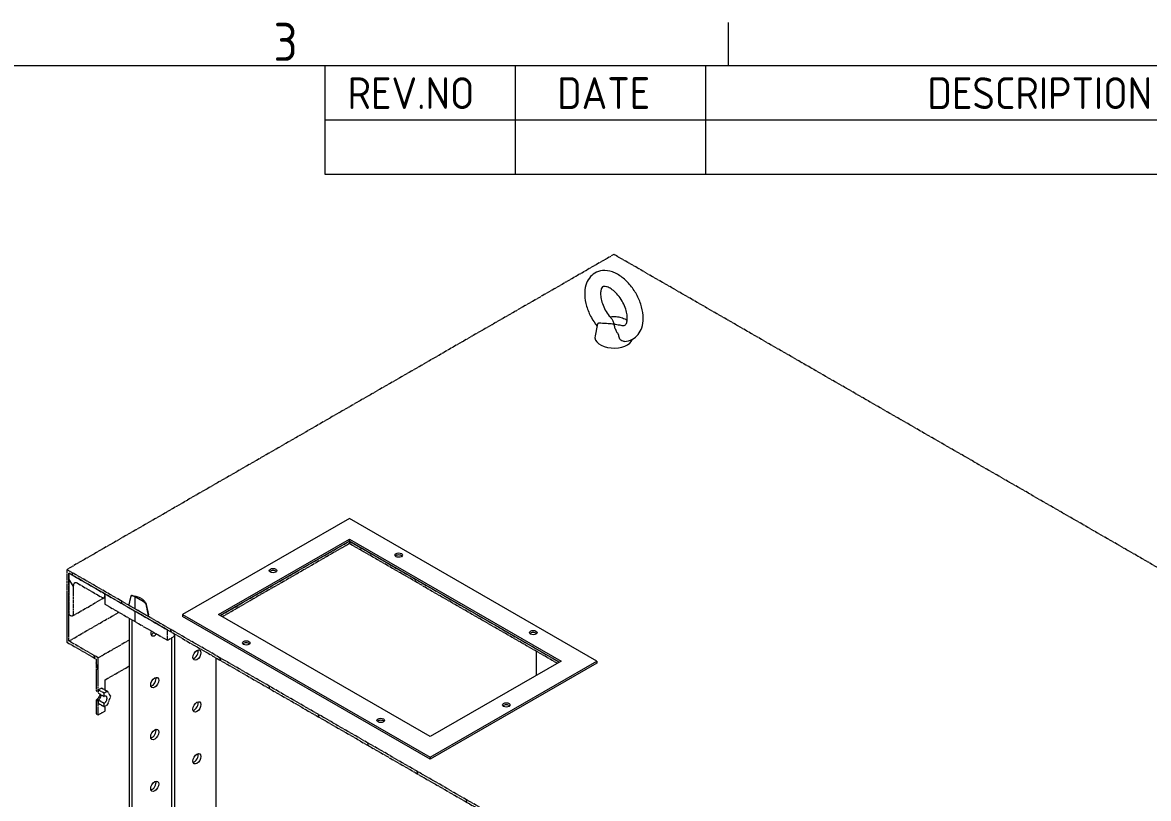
# Model space of a CAD drawing. Header units: millimetres. Extents: x 0 to 8410, y 0 to 5940.
# Drawn here: x 6452 to 7339, y 5162 to 5774 of the extents above; entities that cross this region are included whole.
import ezdxf

# ---------------------------------------------------------------- set-up
doc = ezdxf.new("R2010")
doc.units = ezdxf.units.MM
doc.header["$LTSCALE"] = 10
doc.linetypes.add('DOUBLE_DASH_CHAIN', pattern=[1.2403, 0.6614, -0.0827, 0.1654, -0.0827, 0.1654, -0.0827])
doc.layers.get('0').update_dxf_attribs({"color": 3, "lineweight": 5, "true_color": 0x00ff00})
for name, color, linetype, lineweight, true_color in [('가시적인 것(ISO)', 3, 'Continuous', 5, 0x00ff00), ('기호(ISO)', 5, 'Continuous', 5, 0x0000ff), ('참조(ISO)', 6, 'DOUBLE_DASH_CHAIN', 5, 0xff00ff)]:
    doc.layers.add(name, color=color, linetype=linetype, lineweight=lineweight, true_color=true_color)
doc.layers.add('경계(ISO)', color=7, linetype='Continuous', lineweight=5)
doc.layers.add('해치(ISO)', color=7, linetype='Continuous', lineweight=5)
doc.styles.add('ISO ProportionalPSTEK', font='isocp.shx')
doc.styles.add('문자 텍스트_PSTEK_POSCO', font='isocp.shx')
pattern_1 = [(105, (0, 0), (-30.66814, -8.2175), [])]
pattern_2 = [(90.00002, (0, 0), (-31.75, -1e-05), [])]

# ---------------------------------------------------------------- blocks, each defined once
blk = doc.blocks.new('경계 Default Border')
at = {"layer": '경계(ISO)'}
blk.add_line((700.833, 574), (700.833, 577.4), dxfattribs=at)
at = {"layer": '경계(ISO)', "flags": 128}
blk.add_lwpolyline([(20, 20), (20, 574), (821, 574), (821, 20), (20, 20)], dxfattribs=at)
at = {"layer": '경계(ISO)', "color": 2, "true_color": 0xffff00, "insert": (664.96, 574.371), "char_height": 3, "attachment_point": 7, "style": '문자 텍스트_PSTEK_POSCO'}
blk.add_mtext('3', dxfattribs=at)
blk = doc.blocks.new('리비전 내역')
at = {"layer": '기호(ISO)'}
for p, q in [((669, 574), (821, 574)), ((669, 574), (669, 569.72)), ((684, 574), (684, 569.72)), ((699, 574), (699, 569.72)), ((669, 569.72), (821, 569.72)), ((669, 569.72), (669, 565.44)), ((684, 569.72), (684, 565.44)), ((699, 569.72), (699, 565.44)), ((669, 565.44), (821, 565.44))]:
    blk.add_line(p, q, dxfattribs=at)
at = {"layer": '기호(ISO)', "color": 2, "true_color": 0xffff00, "char_height": 2.5, "attachment_point": 7, "style": 'ISO ProportionalPSTEK'}
for s, insert in [('REV.NO', (670.787, 570.583)), ('DATE', (687.314, 570.583)), ('DESCRIPTION OF REVISION', (716.507, 570.583))]:
    blk.add_mtext(s, dxfattribs=dict(at, insert=insert))

msp = doc.modelspace()

# ---------------------------------------------------------------- hatches: boundary and pattern name
at = {"layer": '해치(ISO)'}
h = msp.add_hatch(dxfattribs=at)
h.set_pattern_fill('ANSI31', color=256, scale=254, angle=60, style=0)
h.set_pattern_definition(pattern_1)
h.paths.add_polyline_path([(6509.78, 4601.9), (6509.78, 4593.32), (6511.4, 4592.38), (6511.4, 4593.71), (6511.4, 4594.02), (6511.4, 4600.97)])
h.paths.add_polyline_path([(6509.78, 4585.96), (6509.78, 4577.38), (6511.4, 4576.44), (6511.4, 4583.39), (6511.4, 4585.02)])
h.paths.add_polyline_path([(6511.4, 3946.93), (6509.78, 3947.86), (6509.78, 3939.28), (6511.4, 3938.34), (6511.4, 3939.67), (6511.4, 3939.98)])
h.paths.add_polyline_path([(6509.78, 3923.34), (6511.4, 3922.4), (6511.4, 3929.35), (6511.4, 3930.99), (6509.78, 3931.92)])
h.paths.add_polyline_path([(7381.14, 4100.11), (7381.14, 4093.17), (7381.14, 4091.53), (7382.77, 4090.59), (7382.77, 4099.18)])
h.paths.add_polyline_path([(7381.14, 4084.17), (7381.14, 4082.54), (7381.14, 4075.59), (7382.77, 4074.65), (7382.77, 4083.24)])
h.paths.add_polyline_path([(7381.14, 4727.42), (7382.77, 4726.48), (7382.77, 4737.27), (7381.14, 4738.21), (7381.14, 4737.94), (7381.14, 4736.57)])
h.paths.add_polyline_path([(6509.78, 5229.21), (6511.4, 5228.27), (6511.4, 5237.43), (6511.4, 5239.06), (6509.78, 5240)])
h.paths.add_polyline_path([(6511.4, 5273.23), (6488.28, 5286.55), (6488.28, 5307.32), (6488.28, 5340.02), (6498.55, 5334.1), (6498.56, 5334.1), (6516.56, 5323.73), (6517.98, 5322.91), (6517.99, 5322.91), (6518.08, 5322.86), (6518.09, 5322.85), (6518.87, 5322.4), (6518.96, 5322.35), (6534.7, 5313.28), (6536.11, 5312.47), (6538.23, 5311.25), (6557.83, 5299.97), (6566.06, 5295.23), (7326.48, 4857.33), (7335.14, 4852.34), (7337.26, 4851.12), (7366.25, 4834.43), (7368.37, 4833.21), (7370.49, 4831.98), (7372.62, 4830.76), (7374.74, 4829.54), (7375.98, 4828.82), (7377.4, 4828.01), (7381.65, 4825.56), (7399.49, 4815.29), (7401.1, 4814.36), (7401.61, 4814.07), (7403.36, 4813.06), (7404.27, 4812.54), (7404.27, 4808.84), (7404.27, 4801.48), (7404.27, 4796.6), (7404.27, 4792.3), (7404.27, 4792.17), (7404.27, 4792.16), (7404.27, 4786.36), (7404.27, 4785.7), (7404.27, 4781.94), (7404.27, 4781.46), (7404.27, 4779.83), (7404.27, 4759.07), (7381.14, 4772.38), (7381.14, 4747.2), (7381.14, 4745.57), (7382.77, 4744.63), (7382.77, 4769.57), (7405.89, 4756.25), (7405.89, 4813.48), (7357.19, 4841.53), (7341.46, 4850.59), (6551.09, 5305.73), (6538.23, 5313.13), (6536.34, 5314.22), (6536.11, 5314.36), (6535.36, 5314.79), (6486.65, 5342.83), (6486.65, 5285.61), (6509.78, 5272.29), (6509.78, 5247.35), (6511.4, 5246.42), (6511.4, 5247.74), (6511.4, 5248.05)])
h.paths.add_polyline_path([(6486.65, 3625.99), (6684.64, 3511.97), (7207.9, 3210.65), (7405.89, 3096.63), (7405.89, 3284.67), (7382.77, 3297.98), (7382.77, 3316.54), (7381.14, 3317.48), (7381.14, 3297.04), (7404.27, 3283.72), (7404.27, 3135.09), (7404.27, 3134.96), (7404.27, 3107.29), (7404.27, 3107.28), (7404.27, 3104.68), (7404.27, 3099.45), (7399.74, 3102.05), (7373.44, 3117.2), (7368.91, 3119.81), (6693.37, 3508.82), (6523.64, 3606.57), (6519.11, 3609.18), (6492.81, 3624.32), (6488.28, 3626.93), (6488.28, 3632.16), (6488.28, 3662.57), (6488.28, 3680.4), (6511.4, 3667.08), (6511.4, 3687.52), (6509.78, 3688.46), (6509.78, 3669.9), (6486.65, 3683.21)])
h = msp.add_hatch(dxfattribs=at)
h.set_pattern_fill('ANSI31', color=256, scale=254, angle=74.99998, style=0)
h.set_pattern_definition([(119.99998, (0, 0), (-27.49631, -15.87499), [])])
edge = h.paths.add_edge_path()
edge.add_line((7404.27, 4779.83), (7404.27, 4781.46))
edge.add_line((7404.27, 4781.46), (7404.27, 4781.94))
edge.add_line((7404.27, 4781.94), (7404.27, 4785.7))
edge.add_line((7404.27, 4785.7), (7404.27, 4786.36))
edge.add_line((7404.27, 4786.36), (7404.27, 4792.16))
edge.add_line((7404.27, 4792.16), (7404.27, 4792.17))
edge.add_line((7404.27, 4792.17), (7404.27, 4792.3))
edge.add_line((7404.27, 4792.3), (7404.27, 4796.6))
edge.add_line((7404.27, 4796.6), (7404.27, 4801.48))
edge.add_line((7404.27, 4801.48), (7404.27, 4808.84))
edge.add_line((7404.27, 4808.84), (7404.27, 4812.54))
edge.add_line((7404.27, 4812.54), (7403.36, 4813.06))
edge.add_line((7403.36, 4813.06), (7401.61, 4814.07))
edge.add_line((7401.61, 4814.07), (7401.1, 4814.36))
edge.add_line((7401.1, 4814.36), (7399.49, 4815.29))
edge.add_line((7399.49, 4815.29), (7381.65, 4825.56))
edge.add_line((7381.65, 4825.56), (7377.4, 4828.01))
edge.add_line((7377.4, 4828.01), (7375.98, 4828.82))
edge.add_line((7375.98, 4828.82), (7375.98, 4827.19))
edge.add_ellipse((7378.1, 4825.97), major_axis=(1.5, -2.6), ratio=0.578093, start_angle=225.11079, end_angle=315.11079)
edge.add_line((7378.1, 4823.51), (7397.55, 4812.32))
edge.add_ellipse((7397.55, 4808.64), major_axis=(2.25, -3.9), ratio=0.578093, start_angle=45.11079, end_angle=135.11079, ccw=False)
edge.add_line((7400.73, 4806.81), (7400.73, 4784.32))
edge.add_ellipse((7402.85, 4783.1), major_axis=(1.5, -2.6), ratio=0.578093, start_angle=225.11079, end_angle=315.11079)
edge.add_line((7402.85, 4780.65), (7404.27, 4779.83))
edge = h.paths.add_edge_path()
edge.add_line((6488.28, 5307.32), (6489.69, 5306.5))
edge.add_ellipse((6489.69, 5308.95), major_axis=(1.5, -2.6), ratio=0.578093, start_angle=315.11079, end_angle=405.11079)
edge.add_line((6491.82, 5307.73), (6491.82, 5330.21))
edge.add_ellipse((6495, 5328.38), major_axis=(-2.25, 3.9), ratio=0.578093, start_angle=315.11079, end_angle=405.11079, ccw=False)
edge.add_line((6495, 5332.06), (6514.44, 5320.86))
edge.add_ellipse((6514.44, 5323.32), major_axis=(1.5, -2.6), ratio=0.578093, start_angle=315.11079, end_angle=405.11079)
edge.add_line((6516.56, 5322.09), (6516.56, 5323.73))
edge.add_line((6516.56, 5323.73), (6498.56, 5334.1))
edge.add_line((6498.56, 5334.1), (6498.55, 5334.1))
edge.add_line((6498.55, 5334.1), (6488.28, 5340.02))
edge.add_line((6488.28, 5340.02), (6488.28, 5307.32))
h = msp.add_hatch(dxfattribs=at)
h.set_pattern_fill('ANSI31', color=256, scale=254, angle=45.00002, style=0)
h.set_pattern_definition(pattern_2)
h.paths.add_polyline_path([(6516.56, 5315.55), (6566.06, 5287.05), (6566.06, 5295.23), (6557.83, 5299.97), (6538.23, 5311.25), (6536.11, 5312.47), (6534.7, 5313.28), (6518.96, 5322.35), (6518.87, 5322.4), (6518.09, 5322.85), (6518.08, 5322.86), (6517.99, 5322.91), (6517.98, 5322.91), (6516.56, 5323.73), (6516.56, 5322.09)])
h.paths.add_polyline_path([(7375.98, 4820.65), (7375.98, 4827.19), (7375.98, 4828.82), (7374.74, 4829.54), (7372.62, 4830.76), (7370.49, 4831.98), (7368.37, 4833.21), (7366.25, 4834.43), (7337.26, 4851.12), (7335.14, 4852.34), (7326.48, 4857.33), (7326.48, 4849.15)])
h = msp.add_hatch(dxfattribs=at)
h.set_pattern_fill('ANSI31', color=256, scale=254, angle=45.00002, style=0)
h.set_pattern_definition(pattern_2)
edge = h.paths.add_edge_path()
edge.add_ellipse((6543.22, 5273.38), major_axis=(-28.31, 49.15), ratio=0.578093, start_angle=308.48335, end_angle=321.73824)
edge.add_spline(control_points=[(6538.59, 5322.11), (6538.41, 5322.19), (6538.23, 5322.25), (6537.88, 5322.33), (6537.66, 5322.34), (6537.38, 5322.25), (6537.26, 5322.16), (6537.17, 5322.01), (6537.15, 5321.96), (6537.13, 5321.9)], knot_values=[1.478915, 1.478915, 1.478915, 1.478915, 1.549105, 1.549105, 1.635363, 1.635363, 1.698232, 1.698232, 1.721791, 1.721791, 1.721791, 1.721791], degree=3, periodic=0)
edge.add_spline(control_points=[(6537.13, 5321.9), (6536.3, 5318.83), (6535.36, 5314.79)], knot_values=[0.000062, 0.000062, 0.000062, 1.026112, 1.026112, 1.026112], weights=[1, 1.003972, 1], degree=2, periodic=0)
edge.add_line((6535.36, 5314.79), (6536.11, 5314.36))
edge.add_line((6536.11, 5314.36), (6536.34, 5314.22))
edge.add_line((6536.34, 5314.22), (6538.23, 5313.13))
edge.add_line((6538.23, 5313.13), (6551.09, 5305.73))
edge.add_spline(control_points=[(6551.09, 5305.73), (6550.15, 5310.85), (6549.31, 5314.88)], knot_values=[0, 0, 0, 1.02605, 1.02605, 1.02605], weights=[1, 1.003972, 1], degree=2, periodic=0)
edge.add_spline(control_points=[(6549.31, 5314.88), (6549.3, 5314.96), (6549.28, 5315.04), (6549.18, 5315.3), (6549.06, 5315.52), (6548.78, 5315.93), (6548.56, 5316.18), (6548.21, 5316.51), (6548.03, 5316.65), (6547.85, 5316.78)], knot_values=[0.026551, 0.026551, 0.026551, 0.026551, 0.05011, 0.05011, 0.112979, 0.112979, 0.199237, 0.199237, 0.269427, 0.269427, 0.269427, 0.269427], degree=3, periodic=0)
h = msp.add_hatch(dxfattribs=at)
h.set_pattern_fill('ANSI31', color=256, scale=254, angle=60, style=0)
h.set_pattern_definition(pattern_1)
h.paths.add_polyline_path([(6511.4, 5248.05), (6511.4, 5247.74), (6511.4, 5246.42), (6511.4, 5245.46), (6516, 5242.81), (6516, 5245.41)])
h.paths.add_polyline_path([(6511.4, 5240.02), (6511.4, 5239.06), (6511.4, 5237.43), (6516, 5234.78), (6516, 5237.38)])
h.paths.add_polyline_path([(6511.4, 4583.39), (6516, 4580.74), (6516, 4583.34), (6511.4, 4585.99), (6511.4, 4585.02)])
h.paths.add_polyline_path([(6516, 4591.37), (6511.4, 4594.02), (6511.4, 4593.71), (6511.4, 4592.38), (6511.4, 4591.42), (6516, 4588.77)])
h.paths.add_polyline_path([(6511.4, 3929.35), (6516, 3926.7), (6516, 3929.3), (6511.4, 3931.95), (6511.4, 3930.99)])
h.paths.add_polyline_path([(6516, 3937.33), (6511.4, 3939.98), (6511.4, 3939.67), (6511.4, 3938.34), (6511.4, 3937.38), (6516, 3934.73)])

# ---------------------------------------------------------------- linework, layer by layer
at = {"layer": '가시적인 것(ISO)'}
for p, q in [((6904.8, 5535.13), (6903.06, 5527.12)), ((6709.35, 5383.13), (6577.83, 5307.4)), ((6904.51, 5270.75), (6709.35, 5383.13)), ((6606.11, 5307.4), (6709.35, 5366.85)), ((6709.35, 5365.21), (6607.53, 5306.58)), ((6709.35, 5366.85), (6876.23, 5270.75)), ((6709.35, 5365.21), (6709.35, 5366.85)), ((6874.81, 5269.93), (6709.35, 5365.21)), ((6535.36, 5314.79), (6551.09, 5305.73)), ((6549.25, 5315.24), (6550.99, 5307.23)), ((6536.11, 3615.66), (6536.11, 5304.3)), ((6538.23, 3614.43), (6538.23, 5303.08)), ((6577.83, 5307.4), (6772.99, 5195.01)), ((6577.83, 5307.4), (6577.83, 5305.76)), ((6772.99, 5193.37), (6577.83, 5305.76)), ((6772.99, 5211.3), (6606.11, 5307.4)), ((6571.46, 5292.12), (6571.46, 5007.77)), ((6569.34, 5006.55), (6569.34, 5288.94)), ((6604.33, 5024.68), (6604.33, 5273.19)), ((6856.79, 5259.56), (6856.79, 5278.42)), ((6876.23, 5270.75), (6772.99, 5211.3)), ((6772.99, 5195.01), (6904.51, 5270.75)), ((6904.51, 5269.11), (6772.99, 5193.37)), ((6904.51, 5270.75), (6904.51, 5269.11)), ((6772.99, 5195.01), (6772.99, 5193.37))]:
    msp.add_line(p, q, dxfattribs=at)
for centre, major_axis, ratio, start_param, end_param in [((6917.95, 5526.05), (15, 0), 0.575862, 3.01707, 6.096736), ((6748.24, 5352.59), (-3, 0), 0.575862, 3.634548, 5.79023), ((6649.24, 5340.37), (-3, 0), 0.575862, 3.634548, 5.79023), ((6543.22, 5273.38), (-28.31, 49.15), 0.578093, 5.38405, 5.615392), ((6536.11, 5306.16), (15, 0), 0.575862, 6.232998, 6.407708), ((6555.91, 5294.62), (-2.25, -3.9), 0.578093, 5.050014, 7.516357), ((6553.79, 5295.84), (2.25, 3.9), 0.578093, 3.631445, 4.374764), ((6854.31, 5291.51), (-3, 0), 0.575862, 3.634548, 5.79023), ((6628.03, 5283.36), (-3, 0), 0.575862, 3.634548, 5.79023), ((6587.02, 5276.7), (2.25, 3.9), 0.578093, 3.631445, 5.793333), ((6553.79, 5254.96), (2.25, 3.9), 0.578093, 3.631445, 5.793333), ((6587.02, 5235.82), (2.25, 3.9), 0.578093, 3.631445, 5.793333), ((6833.09, 5234.5), (-3, 0), 0.575862, 3.634548, 5.79023), ((6734.1, 5222.29), (-3, 0), 0.575862, 3.634548, 5.79023), ((6553.79, 5214.08), (2.25, 3.9), 0.578093, 3.631445, 5.793333), ((6587.02, 5194.95), (2.25, 3.9), 0.578093, 3.631445, 5.793333), ((6553.79, 5173.21), (2.25, 3.9), 0.578093, 3.631445, 5.793333)]:
    msp.add_ellipse(centre, major_axis=major_axis, ratio=ratio, start_param=start_param, end_param=end_param, dxfattribs=at)
for centre, major_axis, ratio in [((6748.24, 5354.22), (-3, 0), 0.575862), ((6649.24, 5342.01), (-3, 0), 0.575862), ((6854.31, 5293.14), (-3, 0), 0.575862), ((6628.03, 5285), (-3, 0), 0.575862), ((6589.14, 5275.48), (2.25, 3.9), 0.578093), ((6555.91, 5253.74), (2.25, 3.9), 0.578093), ((6589.14, 5234.6), (2.25, 3.9), 0.578093), ((6833.09, 5236.14), (-3, 0), 0.575862), ((6734.1, 5223.92), (-3, 0), 0.575862), ((6555.91, 5212.86), (2.25, 3.9), 0.578093), ((6589.14, 5193.73), (2.25, 3.9), 0.578093), ((6555.91, 5171.99), (2.25, 3.9), 0.578093)]:
    msp.add_ellipse(centre, major_axis=major_axis, ratio=ratio, dxfattribs=at)
for points, knots in [([(6926.28, 5522.65), (6928.45, 5522.77), (6930.62, 5523.33), (6934.26, 5525.29), (6935.76, 5526.56), (6938.26, 5529.66), (6939.22, 5531.5), (6940.65, 5535.82), (6940.99, 5538.34), (6940.99, 5543.85), (6940.54, 5546.87), (6938.92, 5552.88), (6937.73, 5555.88), (6934.78, 5561.57), (6933.01, 5564.27), (6929.02, 5569.16), (6926.8, 5571.35), (6922.01, 5575), (6919.43, 5576.47), (6914.19, 5578.29), (6911.51, 5578.7), (6906.73, 5578.22), (6904.63, 5577.56), (6901.13, 5575.47), (6899.69, 5574.14), (6897.29, 5570.93), (6896.4, 5569.02), (6895.1, 5564.56), (6894.83, 5561.97), (6895.01, 5556.36), (6895.54, 5553.33), (6897.32, 5547.31), (6898.58, 5544.33), (6901.45, 5539.08), (6902.99, 5536.77), (6904.7, 5534.65)], [5.209764, 5.209764, 5.209764, 5.209764, 5.47935, 5.47935, 5.715186, 5.715186, 5.97159, 5.97159, 6.284271, 6.284271, 6.637452, 6.637452, 6.99156, 6.99156, 7.341733, 7.341733, 7.693611, 7.693611, 8.049737, 8.049737, 8.383478, 8.383478, 8.646431, 8.646431, 8.882181, 8.882181, 9.143321, 9.143321, 9.462301, 9.462301, 9.816837, 9.816837, 10.170371, 10.170371, 10.473179, 10.473179, 10.473179, 10.473179]), ([(6924.09, 5535.31), (6924.89, 5535.12), (6925.49, 5535.11), (6926.5, 5535.24), (6926.72, 5535.37), (6927.29, 5535.93), (6927.56, 5536.3), (6928.1, 5537.56), (6928.34, 5538.51), (6928.53, 5540.78), (6928.5, 5542.08), (6928.1, 5544.95), (6927.73, 5546.55), (6926.64, 5549.85), (6925.9, 5551.57), (6924.13, 5554.92), (6923.08, 5556.55), (6920.83, 5559.5), (6919.61, 5560.82), (6917.2, 5563.01), (6916, 5563.89), (6913.82, 5565.16), (6912.83, 5565.57), (6911.19, 5566.01), (6910.55, 5566.04), (6909.51, 5565.94), (6909.26, 5565.81), (6908.67, 5565.32), (6908.3, 5564.88), (6907.71, 5563.29), (6907.5, 5562.31), (6907.36, 5559.98), (6907.43, 5558.65), (6907.89, 5555.72), (6908.3, 5554.11), (6909.47, 5550.77), (6910.24, 5549.05), (6912.07, 5545.73), (6913.14, 5544.12), (6914.77, 5542.06), (6915.28, 5541.48), (6915.78, 5540.92)], [4.994869, 4.994869, 4.994869, 4.994869, 5.263166, 5.263166, 5.648042, 5.648042, 5.908761, 5.908761, 6.191619, 6.191619, 6.453877, 6.453877, 6.725128, 6.725128, 7.005702, 7.005702, 7.290598, 7.290598, 7.573711, 7.573711, 7.849064, 7.849064, 8.113714, 8.113714, 8.379918, 8.379918, 8.739919, 8.739919, 9.083993, 9.083993, 9.359849, 9.359849, 9.622617, 9.622617, 9.894958, 9.894958, 10.176236, 10.176236, 10.461234, 10.461234, 10.581689, 10.581689, 10.581689, 10.581689]), ([(6914.8, 5542.04), (6916.03, 5542.23), (6917.3, 5542.3), (6919.97, 5542.23), (6921.37, 5542.05), (6924.02, 5541.43), (6925.28, 5540.99), (6927.12, 5540.05), (6927.79, 5539.63), (6928.38, 5539.15)], [3.675015, 3.675015, 3.675015, 3.675015, 3.975565, 3.975565, 4.311836, 4.311836, 4.650179, 4.650179, 4.869992, 4.869992, 4.869992, 4.869992]), ([(6915.78, 5540.92), (6915.81, 5540.9), (6915.83, 5540.88), (6916.37, 5540.27), (6916.79, 5539.55), (6917.46, 5537.96), (6917.71, 5537.1), (6917.95, 5536.27)], [4.0739667, 4.0739667, 4.0739667, 4.0739667, 4.0915977, 4.0915977, 4.530494, 4.530494, 4.9693903, 4.9693903, 4.9693903, 4.9693903]), ([(6904.8, 5535.13), (6904.83, 5535.23), (6904.85, 5535.34), (6904.91, 5535.55), (6904.94, 5535.65), (6905.01, 5535.86), (6905.05, 5535.96), (6905.13, 5536.16), (6905.17, 5536.26), (6905.27, 5536.46), (6905.31, 5536.56), (6905.37, 5536.66)], [2.4807168, 2.4807168, 2.4807168, 2.4807168, 2.5148803, 2.5148803, 2.5490438, 2.5490438, 2.5832073, 2.5832073, 2.6173707, 2.6173707, 2.6515342, 2.6515342, 2.6515342, 2.6515342]), ([(6906.4, 5537.13), (6906.35, 5537.14), (6906.3, 5537.14), (6906.1, 5537.15), (6905.96, 5537.12), (6905.72, 5537.02), (6905.62, 5536.96), (6905.47, 5536.82), (6905.41, 5536.74), (6905.37, 5536.66), (6905.37, 5536.66), (6905.37, 5536.66)], [0.2713929, 0.2713929, 0.2713929, 0.2713929, 0.2880812, 0.2880812, 0.3395909, 0.3395909, 0.3839359, 0.3839359, 0.4183335, 0.4183335, 0.4192399, 0.4192399, 0.4192399, 0.4192399]), ([(6917.95, 5536.27), (6916.5, 5536.4), (6914.91, 5536.5), (6911.79, 5536.67), (6910.26, 5536.75), (6908.09, 5536.93), (6907.22, 5537.01), (6906.4, 5537.13)], [0, 0, 0, 0, 0.438896, 0.438896, 0.877793, 0.877793, 1.145199, 1.145199, 1.145199, 1.145199]), ([(6917.95, 5536.27), (6919.39, 5536.13), (6920.98, 5535.94), (6923.06, 5535.54), (6923.58, 5535.43), (6924.09, 5535.31)], [0, 0, 0, 0, 0.4388963, 0.4388963, 0.5854644, 0.5854644, 0.5854644, 0.5854644]), ([(6921.24, 5528.59), (6920.76, 5529.22), (6920.36, 5529.86), (6919.52, 5531.42), (6919.1, 5532.46), (6918.43, 5534.47), (6918.18, 5535.43), (6917.95, 5536.27)], [3.824192, 3.824192, 3.824192, 3.824192, 4.091598, 4.091598, 4.530494, 4.530494, 4.96939, 4.96939, 4.96939, 4.96939]), ([(6921.81, 5526.88), (6921.8, 5527.04), (6921.78, 5527.2), (6921.71, 5527.51), (6921.67, 5527.66), (6921.58, 5527.96), (6921.52, 5528.11), (6921.38, 5528.38), (6921.32, 5528.49), (6921.24, 5528.59)], [0, 0, 0, 0, 0.050302, 0.050302, 0.0967636, 0.0967636, 0.1466768, 0.1466768, 0.1919853, 0.1919853, 0.1919853, 0.1919853]), ([(6926.28, 5522.65), (6925.9, 5522.63), (6925.51, 5522.67), (6924.49, 5522.91), (6923.88, 5523.21), (6922.86, 5524.08), (6922.46, 5524.61), (6921.97, 5525.75), (6921.84, 5526.3), (6921.81, 5526.88)], [1.2922566, 1.2922566, 1.2922566, 1.2922566, 1.4358413, 1.4358413, 1.680633, 1.680633, 1.9138398, 1.9138398, 2.1073942, 2.1073942, 2.1073942, 2.1073942]), ([(6538.59, 5322.11), (6538.41, 5322.19), (6538.23, 5322.25), (6537.88, 5322.33), (6537.66, 5322.34), (6537.38, 5322.25), (6537.26, 5322.16), (6537.17, 5322.01), (6537.15, 5321.96), (6537.13, 5321.9)], [1.4789153, 1.4789153, 1.4789153, 1.4789153, 1.5491052, 1.5491052, 1.6353632, 1.6353632, 1.6982322, 1.6982322, 1.7217906, 1.7217906, 1.7217906, 1.7217906]), ([(6537.86, 5322.32), (6538.95, 5322.23), (6540.02, 5322.06), (6542.07, 5321.56), (6543.04, 5321.23), (6544.84, 5320.42), (6545.66, 5319.94), (6547.11, 5318.84), (6547.74, 5318.22), (6548.72, 5316.82), (6549.08, 5316.05), (6549.25, 5315.24)], [4.066661, 4.066661, 4.066661, 4.066661, 4.327982, 4.327982, 4.589302, 4.589302, 4.850623, 4.850623, 5.111944, 5.111944, 5.373265, 5.373265, 5.373265, 5.373265]), ([(6549.31, 5314.88), (6549.3, 5314.96), (6549.28, 5315.04), (6549.18, 5315.3), (6549.06, 5315.52), (6548.78, 5315.93), (6548.56, 5316.18), (6548.21, 5316.51), (6548.03, 5316.65), (6547.85, 5316.78)], [0.0265515, 0.0265515, 0.0265515, 0.0265515, 0.0501099, 0.0501099, 0.1129789, 0.1129789, 0.1992369, 0.1992369, 0.2694268, 0.2694268, 0.2694268, 0.2694268])]:
    msp.add_open_spline(points, degree=3, knots=knots, dxfattribs=at)
for points, weights in [([(6537.13, 5321.9), (6536.3, 5318.83), (6535.36, 5314.79)], [1.00000048289, 1.00397198585, 1]), ([(6551.09, 5305.73), (6550.15, 5310.85), (6549.31, 5314.88)], [1, 1.00397198585, 1.00000048289])]:
    msp.add_rational_spline(points, weights, degree=2, dxfattribs=at)
at = {"layer": '참조(ISO)', "ltscale": 0.361594}
msp.add_line((6917.95, 5591.2), (6486.65, 5342.83), dxfattribs=at)
at = {"layer": '참조(ISO)', "ltscale": 0.362676}
for p, q in [((7837.18, 5061.84), (6917.95, 5591.2)), ((7405.89, 4813.48), (6486.65, 5342.83))]:
    msp.add_line(p, q, dxfattribs=at)
at = {"layer": '참조(ISO)', "ltscale": 0.362776}
msp.add_line((6607.54, 5306.58), (6709.35, 5365.2), dxfattribs=at)
at = {"layer": '참조(ISO)', "ltscale": 0.368474}
msp.add_line((6709.35, 5363.32), (6609.17, 5305.63), dxfattribs=at)
at = {"layer": '참조(ISO)', "ltscale": 0.362791}
msp.add_line((6709.35, 5365.2), (6874.8, 5269.93), dxfattribs=at)
at = {"layer": '참조(ISO)', "ltscale": 0.072907}
for p, q in [((6709.35, 5365.2), (6709.35, 5363.32)), ((6509.78, 5247.35), (6511.4, 5246.42)), ((6511.4, 5239.06), (6509.78, 5240)), ((6509.78, 5229.21), (6511.4, 5228.27))]:
    msp.add_line(p, q, dxfattribs=at)
at = {"layer": '참조(ISO)', "ltscale": 0.366255}
msp.add_line((6873.17, 5268.99), (6709.35, 5363.32), dxfattribs=at)
at = {"layer": '참조(ISO)', "ltscale": 0.352737}
for p, q in [((6486.65, 5342.83), (6486.65, 5285.61)), ((6566.06, 5295.23), (6516.56, 5323.73)), ((6516.56, 5315.55), (6566.06, 5287.05))]:
    msp.add_line(p, q, dxfattribs=at)
at = {"layer": '참조(ISO)', "ltscale": 0.351528}
msp.add_line((6488.28, 5286.55), (6488.28, 5340.02), dxfattribs=at)
at = {"layer": '참조(ISO)', "ltscale": 0.362647}
msp.add_line((6488.28, 5340.02), (7404.27, 4812.54), dxfattribs=at)
at = {"layer": '참조(ISO)', "ltscale": 0.358336}
for p, q in [((6516.56, 5323.73), (6488.28, 5340.02)), ((6488.28, 5340.02), (6488.28, 5307.32))]:
    msp.add_line(p, q, dxfattribs=at)
at = {"layer": '참조(ISO)', "ltscale": 0.369534}
for p, q in [((6491.82, 5307.73), (6491.82, 5330.21)), ((6495, 5332.06), (6514.44, 5320.86))]:
    msp.add_line(p, q, dxfattribs=at)
at = {"layer": '참조(ISO)', "ltscale": 0.361634}
msp.add_line((6491.19, 5306.35), (6516.56, 5320.97), dxfattribs=at)
at = {"layer": '참조(ISO)', "ltscale": 0.027922}
msp.add_line((6515.94, 5320.72), (6516.56, 5321.08), dxfattribs=at)
at = {"layer": '참조(ISO)', "ltscale": 0.063385}
for p, q in [((6516.56, 5322.09), (6516.56, 5323.73)), ((6488.28, 5307.32), (6489.69, 5306.5))]:
    msp.add_line(p, q, dxfattribs=at)
at = {"layer": '참조(ISO)', "ltscale": 0.403128}
for p, q in [((6516.56, 5323.73), (6516.56, 5315.55)), ((6566.06, 5287.05), (6566.06, 5295.23))]:
    msp.add_line(p, q, dxfattribs=at)
at = {"layer": '참조(ISO)', "ltscale": 0.373664}
msp.add_line((6488.28, 5286.55), (6527.61, 5309.2), dxfattribs=at)
at = {"layer": '참조(ISO)', "ltscale": 0.088433}
msp.add_line((6571.18, 5292.28), (6571.18, 5290), dxfattribs=at)
at = {"layer": '참조(ISO)', "ltscale": 0.376637}
for p, q in [((6486.65, 5285.61), (6509.78, 5272.29)), ((6511.4, 5273.23), (6488.28, 5286.55))]:
    msp.add_line(p, q, dxfattribs=at)
at = {"layer": '참조(ISO)', "ltscale": 0.352121}
msp.add_line((6536.11, 5287.46), (6511.4, 5273.23), dxfattribs=at)
at = {"layer": '참조(ISO)', "ltscale": 0.291818}
msp.add_line((6571.18, 5290), (6566.06, 5287.05), dxfattribs=at)
at = {"layer": '참조(ISO)', "ltscale": 0.377794}
msp.add_line((6511.4, 5246.42), (6511.4, 5273.23), dxfattribs=at)
at = {"layer": '참조(ISO)', "ltscale": 0.351302}
msp.add_line((6509.78, 5272.29), (6509.78, 5247.35), dxfattribs=at)
at = {"layer": '참조(ISO)', "ltscale": 0.366847}
msp.add_line((6516.8, 5255.91), (6536.11, 5267.02), dxfattribs=at)
at = {"layer": '참조(ISO)', "ltscale": 0.392324}
msp.add_line((6516.8, 5247.95), (6516.8, 5255.91), dxfattribs=at)
at = {"layer": '참조(ISO)', "ltscale": 0.117081}
for p, q in [((6511.4, 5248.05), (6514.01, 5249.56)), ((6518.61, 5246.91), (6516, 5245.41)), ((6516, 5234.78), (6518.61, 5236.28))]:
    msp.add_line(p, q, dxfattribs=at)
at = {"layer": '참조(ISO)', "ltscale": 0.100748}
for p, q in [((6511.4, 5248.05), (6511.4, 5245.46)), ((6511.4, 5240.02), (6511.4, 5237.43)), ((6516, 5242.81), (6516, 5245.41)), ((6516, 5234.78), (6516, 5237.38))]:
    msp.add_line(p, q, dxfattribs=at)
at = {"layer": '참조(ISO)', "ltscale": 0.206225}
for p, q in [((6516, 5245.41), (6511.4, 5248.05)), ((6514.01, 5249.56), (6518.61, 5246.91)), ((6511.4, 5245.46), (6516, 5242.81)), ((6516, 5237.38), (6511.4, 5240.02)), ((6511.4, 5237.43), (6516, 5234.78))]:
    msp.add_line(p, q, dxfattribs=at)
at = {"layer": '참조(ISO)', "ltscale": 0.30257}
for p, q in [((6521.26, 5243.12), (6518.61, 5246.91)), ((6518.61, 5236.28), (6521.26, 5243.12))]:
    msp.add_line(p, q, dxfattribs=at)
at = {"layer": '참조(ISO)', "ltscale": 0.354764}
for p, q in [((6509.78, 5240), (6509.78, 5229.21)), ((6511.4, 5228.27), (6511.4, 5239.06))]:
    msp.add_line(p, q, dxfattribs=at)
at = {"layer": '참조(ISO)', "ltscale": 0.307943}
msp.add_line((6511.4, 5228.27), (6516.8, 5231.38), dxfattribs=at)
at = {"layer": '참조(ISO)', "ltscale": 0.149886}
msp.add_line((6516.8, 5231.38), (6516.8, 5235.24), dxfattribs=at)
at = {"layer": '참조(ISO)', "ltscale": 0.284955}
msp.add_ellipse((6495, 5328.38), major_axis=(-2.25, 3.9), ratio=0.578093, start_param=5.499721, end_param=7.070517, dxfattribs=at)
at = {"layer": '참조(ISO)', "ltscale": 0.149482}
for centre in [(6514.44, 5323.32), (6489.69, 5308.95)]:
    msp.add_ellipse(centre, major_axis=(1.5, -2.6), ratio=0.578093, start_param=5.499721, end_param=7.070517, dxfattribs=at)
at = {"layer": '참조(ISO)', "ltscale": 0.190676}
msp.add_ellipse((6509.73, 5243.65), major_axis=(2.25, 3.9), ratio=0.578093, start_param=3.938648, end_param=5.274235, dxfattribs=at)
at = {"layer": '참조(ISO)', "ltscale": 0.16602}
msp.add_ellipse((6511.36, 5242.71), major_axis=(1.66, 2.88), ratio=0.578093, start_param=3.94346, end_param=5.518124, dxfattribs=at)
at = {"layer": '참조(ISO)', "ltscale": 0.415978}
msp.add_ellipse((6515.96, 5240.07), major_axis=(1.66, 2.88), ratio=0.578093, start_param=3.94346, end_param=7.048247, dxfattribs=at)

# ---------------------------------------------------------------- block references
at = {"xscale": 10, "yscale": 10, "zscale": 10}
msp.add_blockref('경계 Default Border', (0, 0), dxfattribs=at)
at = {"layer": '기호(ISO)', "xscale": 10, "yscale": 10, "zscale": 10}
msp.add_blockref('리비전 내역', (0, 0), dxfattribs=at)

doc.saveas('drawing.dxf')
